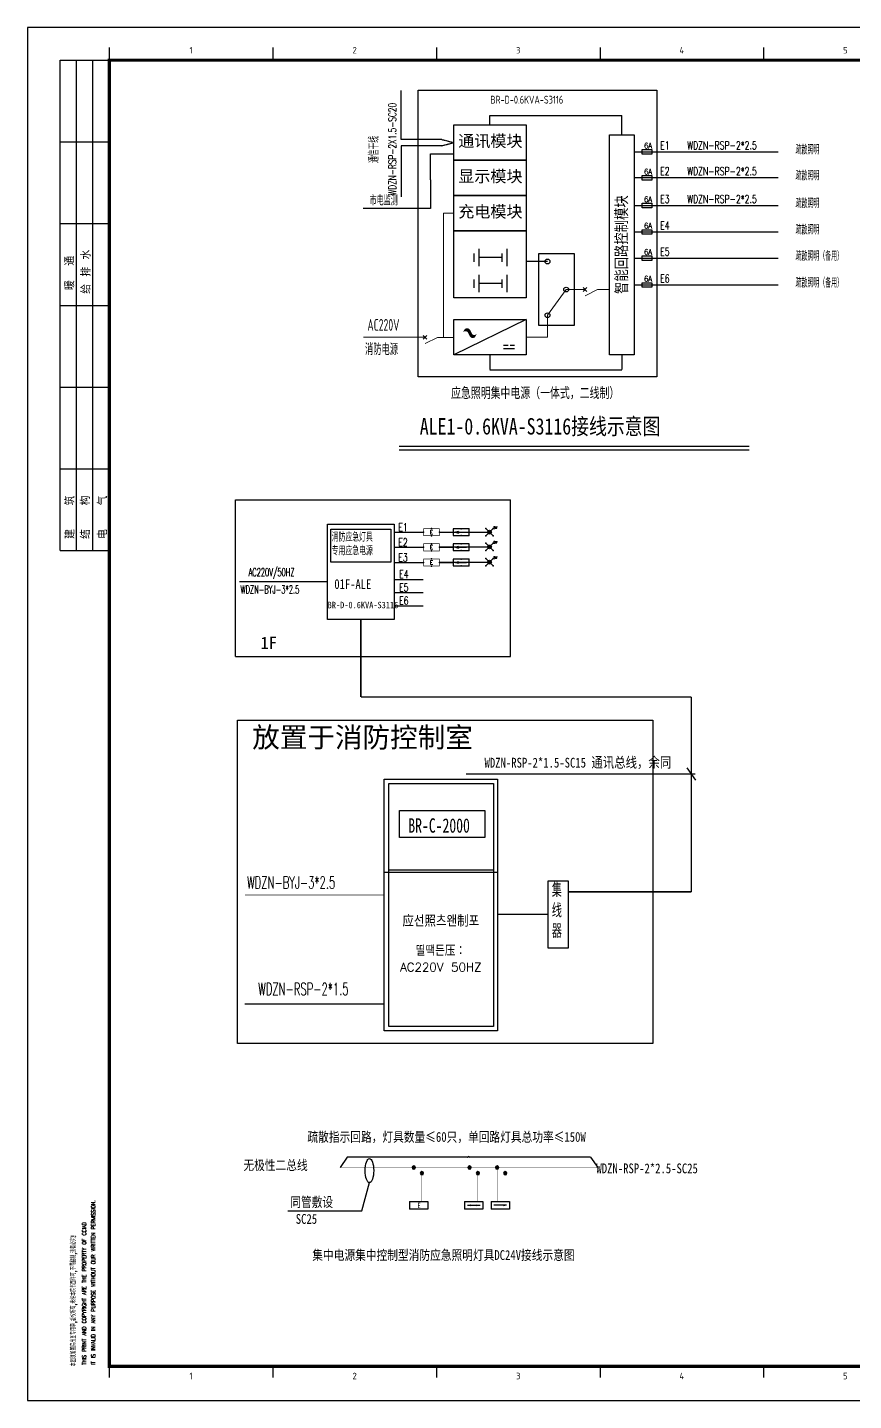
# Model space of a CAD drawing. Extents: x 815029915 to 815825525, y 579155098 to 579748855.
# Drawn here: x 815579733 to 815604982, y 579361126 to 579403126 of the extents above; entities that cross this region are included whole.
import ezdxf
from ezdxf.enums import TextEntityAlignment as Align

# ---------------------------------------------------------------- set-up
doc = ezdxf.new("R2010")
doc.units = 0
doc.header["$LTSCALE"] = 100
doc.header["$MEASUREMENT"] = 0
for name, pattern in [('ACAD_ISO02W100', [15, 12, -3]), ('DASH', [0.35, 0.25, -0.1]), ('DOTE', [2.42, 2, -0.2, 0.02, -0.2])]:
    doc.linetypes.add(name, pattern=pattern)
for name, color, linetype in [('0E-EQUIP-照明', 4, 'Continuous'), ('0E-WIRE-照明', 6, 'Continuous'), ('ABDE_SYS', 3, 'Continuous'), ('BR-消防应急灯具', 3, 'Continuous'), ('BR-系统通信线', 3, 'DASH'), ('C', 4, 'Continuous'), ('DOTLN', 2, 'Continuous'), ('E-低压-文字', 7, 'Continuous'), ('EQUIP-照明', 3, 'Continuous'), ('SYST', 7, 'Continuous'), ('TK', 7, 'Continuous'), ('TXT', 1, 'Continuous'), ('WALL', 9, 'Continuous'), ('WIRE-应急', 4, 'TG_EL'), ('zm', 1, 'Continuous')]:
    doc.layers.add(name, color=color, linetype=linetype)
doc.styles.add('-宋体', font='', dxfattribs={"width": 0.8})
doc.styles.add('-黑体', font='', dxfattribs={"width": 0.8})
doc.styles.add('_TCH_DIM', font='SIMPLEX', dxfattribs={"bigfont": 'GBCBIG'})
doc.styles.add('_TCH_LABEL', font='COMPLEX', dxfattribs={"bigfont": 'GBCBIG'})
doc.styles.add('_TEL_DIM', font='txt.shx', dxfattribs={"width": 0.6, "height": 3.5, "bigfont": 'hztxt.shx'})
doc.styles.add('CCIAD-图框(会签栏)', font='txt.shx', dxfattribs={"bigfont": 'hztxt.shx'})
doc.styles.add('CCIAD-图框(版权说明)', font='txt.shx', dxfattribs={"width": 0.7, "bigfont": 'gbcbig.shx'})
doc.styles.add('HJ-gbxwxt', font='gbxwxt.shx', dxfattribs={"width": 0.7, "bigfont": 'gbhzfs.shx'})
doc.styles.add('HUARUN_ZITI', font='gbxwxt.shx', dxfattribs={"width": 0.7, "bigfont": 'gbhzfs.shx'})
doc.styles.add('ISOCP', font='isocp.shx', dxfattribs={"bigfont": 'gbcbig.shx'})
doc.styles.get("Standard").update_dxf_attribs({"font": 'gbenor.shx', "bigfont": 'gbcbig.shx'})
doc.styles.add('TG_LINETYPE', font='SIMPLEX', dxfattribs={"width": 0.7, "height": 3, "bigfont": 'HZDX'})
doc.styles.add('txt', font='ros.shx', dxfattribs={"width": 0.8, "height": 300, "bigfont": 'hzs.shx'})
doc.styles.add('宋体', font='', dxfattribs={"width": 0.8})
doc.styles.add('雅黑', font='')
doc.styles.get('-宋体').set_extended_font_data('SimSun')
doc.styles.get('-黑体').set_extended_font_data('SimHei')
doc.styles.get('宋体').set_extended_font_data('SimSun')
doc.styles.get('雅黑').set_extended_font_data('Microsoft YaHei')
doc.linetypes.add('TG_EL', pattern='A,2,-0.78,["EL",TG_LINETYPE,S=0.1,R=0,X=-0.58,Y=-0.15],0', length=2.78)

# ---------------------------------------------------------------- blocks, each defined once
blk = doc.blocks.new('*U78')
at = {"layer": 'BR-消防应急灯具', "color": 3}
for p, q in [((-175, 0), (175, 0)), ((-175, 0), (-175, -150)), ((175, 0), (175, -150)), ((175, -150), (-175, -150))]:
    blk.add_line(p, q, dxfattribs=at)
at = {"color": 3, "flags": 1}
blk.add_attdef('A', (-175, 0), '', height=2.5, dxfattribs=at)
at = {"layer": 'BR-消防应急灯具', "color": 7, "insert": (-27, -26), "char_height": 103.27, "width": 117.82, "attachment_point": 1, "style": '宋体'}
blk.add_mtext('{\\fSimHei|b0|i0|c134|p49;E}\\P    \\P   ', dxfattribs=at)
blk = doc.blocks.new('BR-DSX')
at = {"color": 7}
blk.add_line((55, -75), (295, -75), dxfattribs=at)
at = {"color": 3}
for points in [[(115, -93), (42, -75), (115, -57)], [(223, -57), (295, -75), (223, -93)]]:
    blk.add_solid(points, dxfattribs=at)
at = {"layer": 'BR-消防应急灯具', "color": 3}
for p, q in [((0, 0), (350, 0)), ((0, 0), (0, -150)), ((350, 0), (350, -150)), ((350, -150), (0, -150))]:
    blk.add_line(p, q, dxfattribs=at)
at = {"flags": 1}
blk.add_attdef('A', (0, 0), '', height=2.5, dxfattribs=at)
blk = doc.blocks.new('$EQUIP_U$00000298(SB3Y-LY)')
at = {"linetype": 'Continuous'}
h = blk.add_hatch(color=256, dxfattribs=at)
edge = h.paths.add_edge_path()
edge.add_arc((0, 0), 0.184, 90, 270)
edge.add_arc((0, 0), 0.184, 270, 450)
blk.add_lwpolyline([(0, 0.18, 1), (0, -0.18, 1)], format="xyb", close=True, dxfattribs=at)
at = {"color": 7, "style": '_TEL_DIM', "flags": 1}
blk.add_attdef('A', text='', height=0.00002, dxfattribs=at).set_placement((0, 0), align=Align.MIDDLE_CENTER)
blk = doc.blocks.new('BR-DYX')
at = {"color": 7}
blk.add_line((295, -75), (55, -75), dxfattribs=at)
at = {"color": 3}
blk.add_solid([(235, -57), (308, -75), (235, -93)], dxfattribs=at)
at = {"layer": 'BR-消防应急灯具', "color": 3}
for p, q in [((0, 0), (350, 0)), ((0, 0), (0, -150)), ((350, 0), (350, -150)), ((350, -150), (0, -150))]:
    blk.add_line(p, q, dxfattribs=at)
at = {"flags": 1}
blk.add_attdef('A', (0, 0), '', height=2.5, dxfattribs=at)
blk = doc.blocks.new('$equip_U$00000213(zhao_dw-PC)')
at = {"const_width": 0.06}
blk.add_lwpolyline([(-0.72, 0), (0.72, 0), (0.72, 0.66), (-0.72, 0.66)], close=True, dxfattribs=at)
for p in [(-0.72, 0.33), (0, 0.66), (0, 0), (0.72, 0.33)]:
    blk.add_point(p)
at = {"color": 7, "style": '_TCH_LABEL'}
blk.add_attdef('$TEXT$', text='', height=0.36, dxfattribs=at).set_placement((-0.01, 0.33), align=Align.MIDDLE_CENTER)
at = {"color": 7, "style": '_TCH_LABEL', "flags": 1}
blk.add_attdef('A', text='', height=0.000025, dxfattribs=at).set_placement((0, 0), align=Align.MIDDLE_CENTER)
blk = doc.blocks.new('$equip_U$00000243(PC-20131105CQHR)')
at = {"xscale": 0.9855999999999767, "yscale": 0.9855999999999767, "zscale": 0.9855999999999767}
blk.add_blockref('$equip_U$00000213(zhao_dw-PC)', (0, -0.65), dxfattribs=at).add_auto_attribs({'$TEXT$': 'E'})
at = {"color": 7, "style": '_TEL_DIM', "flags": 1}
for tag in ['A', 'REMARK']:
    blk.add_attdef(tag, text='', height=0.0000133, dxfattribs=at).set_placement((0, 0), align=Align.MIDDLE_CENTER)
blk = doc.blocks.new('ZZZ')
blk.add_hatch(color=3).paths.add_polyline_path([(-174, -171), (-390, -225), (-174, -279)])
at = {"color": 3}
for p, q in [((-534, 0), (-534, -450)), ((546, 0), (-534, 0)), ((546, -450), (546, 0)), ((-534, -450), (546, -450)), ((-174, -171), (-390, -225)), ((-390, -225), (-174, -279)), ((-174, -171), (-174, -279))]:
    blk.add_line(p, q, dxfattribs=at)
at = {"color": 7}
blk.add_line((-354, -225), (366, -225), dxfattribs=at)
at = {"color": 3, "const_width": 56.2}
blk.add_lwpolyline([(-534, 0), (-534, -450), (546, -450), (546, 0), (-534, 0), (-534, -450)], dxfattribs=at)
at = {"color": 3}
for p in [(6, 0), (-534, -225), (6, -450), (546, -225)]:
    blk.add_point(p, dxfattribs=at)
at = {"color": 3, "style": '_TEL_DIM', "flags": 1}
blk.add_attdef('A', text='', height=0.015, dxfattribs=at).set_placement((6, -450), align=Align.MIDDLE_CENTER)
blk = doc.blocks.new('$equip_U$00000247(PC-20131105CQHR)')
at = {"xscale": 0.001333333333605, "yscale": 0.001333333333605, "zscale": 0.001333333333605}
blk.add_blockref('ZZZ', (-0.01, 0), dxfattribs=at)
at = {"color": 7, "style": '_TEL_DIM', "flags": 1}
for tag in ['A', 'REMARK']:
    blk.add_attdef(tag, text='', height=0.0000133, dxfattribs=at).set_placement((0, 0), align=Align.MIDDLE_CENTER)
blk = doc.blocks.new('$equip$00002603')
blk.add_hatch(color=256).paths.add_polyline_path([(0.25, 0.5, 1), (-0.25, 0.5, 1)])
for p, q in [((-0.5, 1), (-0.18, 0.68)), ((-0.18, 0.32), (-0.5, 0)), ((0.5, 1), (0.18, 0.68)), ((0.18, 0.32), (0.5, 0))]:
    blk.add_line(p, q)
blk.add_circle((0, 0.5), 0.25)
for p in [(-0.5, 1), (-0.5, 0), (0.5, 1), (0.5, 0)]:
    blk.add_point(p)
at = {"color": 7, "style": '_TEL_DIM', "flags": 1}
blk.add_attdef('A', text='', height=0.000025, dxfattribs=at).set_placement((0, 0), align=Align.MIDDLE_CENTER)
blk = doc.blocks.new('吸顶5W')
at = {"layer": 'EQUIP-照明', "xscale": 175, "yscale": 175, "zscale": 175}
blk.add_blockref('$equip$00002603', (0, -88), dxfattribs=at)
at = {"color": 7, "linetype": 'ByBlock', "style": '_TCH_DIM', "width": 0.705882}
blk.add_text('5W', height=52.9, dxfattribs=at).set_placement((94, 79, -1891))
blk = doc.blocks.new('l')
at = {"layer": 'TK'}
blk.add_lwpolyline([(815463677, 579451444), (815463677, 579409444), (815547777, 579409444), (815547777, 579451444)], close=True, dxfattribs=at)

msp = doc.modelspace()

# ---------------------------------------------------------------- linework, layer by layer
at = {"color": 7}
for p, q in [((815593540.3, 579395824.1, 3502.1), (815593540.3, 579396352.2, 3502.1)), ((815594398.9, 579395824.1, 3502.1), (815594398.9, 579396352.2, 3502.1)), ((815593382.4, 579395954.4, 3502.1), (815593382.4, 579396208.8, 3502.1)), ((815594241.1, 579396088.2, 3502.1), (815593540.3, 579396088.2, 3502.1)), ((815594241.1, 579395954.4, 3502.1), (815594241.1, 579396208.8, 3502.1)), ((815593540.3, 579395027, 3502.1), (815593540.3, 579395555.1, 3502.1)), ((815594398.9, 579395027, 3502.1), (815594398.9, 579395555.1, 3502.1)), ((815593382.4, 579395157.3, 3502.1), (815593382.4, 579395411.7, 3502.1)), ((815594241.1, 579395291, 3502.1), (815593540.3, 579395291, 3502.1)), ((815594241.1, 579395157.3, 3502.1), (815594241.1, 579395411.7, 3502.1)), ((815589953.3, 579366923.7, -1088.5), (815590184.7, 579367790.5, -1088.5)), ((815587687.7, 579366923.7, -1088.5), (815589953.3, 579366923.7, -1088.5))]:
    msp.add_line(p, q, dxfattribs=at)
at = {"color": 2, "lineweight": 25}
msp.add_line((815595626, 579395966.9), (815594972.7, 579395966.9), dxfattribs=at)
at = {"color": 7, "lineweight": 25}
msp.add_line((815594972.7, 579394188.5), (815592766.8, 579393108), dxfattribs=at)
at = {"color": 8}
for p, q in [((815586094, 579383887.9, 1088.5), (815586094, 579388672.7, 1088.5)), ((815586094, 579388672.7, 1088.5), (815594493.5, 579388672.7, 1088.5)), ((815594493.5, 579383887.9, 1088.5), (815594493.5, 579388672.7, 1088.5)), ((815586094, 579383887.9, 1088.5), (815594493.5, 579383887.9, 1088.5)), ((815586094, 579383887.9, 1088.5), (815594493.5, 579383887.9, 1088.5))]:
    msp.add_line(p, q, dxfattribs=at)
at = {"color": 6, "linetype": 'DASH'}
for p, q in [((815590945.7, 579387686.2, 1088.5), (815591831.6, 579387686.2, 1088.5)), ((815592324.5, 579387686.2, 1088.5), (815593820.9, 579387686.2, 1088.5)), ((815590945.7, 579387225.1, 1088.5), (815591831.6, 579387225.1, 1088.5)), ((815592324.5, 579387235.7, 1088.5), (815593820.9, 579387235.7, 1088.5)), ((815592324.5, 579387225.1, 1088.5), (815592750.4, 579387225.1, 1088.5)), ((815590945.7, 579386760.4, 1088.5), (815591831.6, 579386760.4, 1088.5)), ((815592324.5, 579386769.2, 1088.5), (815593820.9, 579386769.2, 1088.5)), ((815592324.5, 579386760.4, 1088.5), (815592750.4, 579386760.4, 1088.5)), ((815590945.7, 579386244.5, 1088.5), (815591831.6, 579386244.5, 1088.5)), ((815590945.7, 579385839.9, 1088.5), (815591831.6, 579385839.9, 1088.5)), ((815590945.7, 579385435.2, 1088.5), (815591831.6, 579385435.2, 1088.5))]:
    msp.add_line(p, q, dxfattribs=at)
at = {"color": 1}
msp.add_line((815588907.1, 579386171.7, 1088.5), (815586218, 579386171.7, 1088.5), dxfattribs=at)
at = {"color": 9}
for p, q in [((815599889.8, 579380484.1, 1088.5), (815600155.4, 579380104.3, 1088.5)), ((815593144.2, 579380294.2, 1088.5), (815600139.9, 579380294.2, 1088.5))]:
    msp.add_line(p, q, dxfattribs=at)
at = {"color": 4}
for p, q in [((815589288.9, 579368252.5, -1088.5), (815589288.8, 579368252.4, -1088.5)), ((815589500.9, 579368565.8, -1088.5), (815589288.9, 579368252.5, -1088.5)), ((815593181.5, 579368565.8, -1088.5), (815589500.9, 579368565.8, -1088.5)), ((815596940.1, 579368565.8, -1088.5), (815593258.8, 579368565.8, -1088.5)), ((815596940.1, 579368565.8, -1088.5), (815597163.4, 579368252.4, -1088.5))]:
    msp.add_line(p, q, dxfattribs=at)
for points in [[(815592766.8, 579400144.6), (815594972.7, 579400144.6), (815594972.7, 579399064.2), (815592766.8, 579399064.2)], [(815592766.8, 579399064.2), (815594972.7, 579399064.2), (815594972.7, 579397983.7), (815592766.8, 579397983.7)], [(815592766.8, 579397983.7), (815594972.7, 579397983.7), (815594972.7, 579396903.2), (815592766.8, 579396903.2)], [(815592766.8, 579396903.2), (815594972.7, 579396903.2), (815594972.7, 579394859.8), (815592766.8, 579394859.8)], [(815596441.2, 579396211.1), (815596441.2, 579394005.2), (815595360.7, 579394005.2), (815595360.7, 579396211.1)], [(815592766.8, 579394188.5), (815594972.7, 579394188.5), (815594972.7, 579393108), (815592766.8, 579393108)]]:
    msp.add_lwpolyline(points, close=True, dxfattribs=at)
msp.add_lwpolyline([(815598281.2, 579399844.4), (815598281.2, 579393108), (815597520.9, 579393108), (815597520.9, 579399844.4), (815598281.2, 579399844.4)], dxfattribs=at)
at = {"color": 3, "elevation": 1088.5}
for points in [[(815590945.7, 579385015.7), (815588907.1, 579385015.7), (815588907.1, 579387935.7), (815590945.7, 579387935.7)], [(815589006.7, 579387780.6), (815590843.4, 579387780.6), (815590843.4, 579386766.1), (815589006.7, 579386766.1)]]:
    msp.add_lwpolyline(points, close=True, dxfattribs=at)
at = {"color": 9, "elevation": 1088.5}
msp.add_lwpolyline([(815586150.1, 579381933.6), (815598843.7, 579381933.6), (815598843.7, 579372047.4), (815586150.1, 579372047.4)], close=True, dxfattribs=at)
at = {"color": 7, "lineweight": -3, "elevation": -1088.5}
msp.add_lwpolyline([(815590635.8, 579380137.4), (815594101.9, 579380137.4), (815594101.9, 579372436.9), (815590635.8, 579372436.9)], close=True, dxfattribs=at)
at = {"color": 3, "lineweight": -3, "elevation": -1088.5}
for points in [[(815590781.9, 579379998.3), (815593973.6, 579379998.3), (815593973.6, 579372567.1), (815590781.9, 579372567.1)], [(815591105.4, 579379173.9), (815593709.6, 579379173.9), (815593709.6, 579378350.2), (815591105.4, 579378350.2)]]:
    msp.add_lwpolyline(points, close=True, dxfattribs=at)
at = {"elevation": -1088.5}
for points in [[(815594101.9, 579377282.2), (815590635.8, 579377282.2)], [(815594101.9, 579377282.2), (815590635.8, 579377282.2)], [(815593973.6, 579377351.2), (815590781.9, 579377351.2)], [(815593973.6, 579377351.2), (815590781.9, 579377351.2)]]:
    msp.add_lwpolyline(points, dxfattribs=at)
at = {"color": 51, "elevation": 1088.5}
msp.add_lwpolyline([(815595649.5, 579377024.2), (815596264.3, 579377024.2), (815596264.3, 579374967.8), (815595649.5, 579374967.8)], close=True, dxfattribs=at)
at = {"color": 3, "elevation": -1088.5}
msp.add_lwpolyline([(815589288.8, 579368252.4, 8, 8, 0), (815597163.4, 579368252.4, 0, 0, 0)], format="xyseb", dxfattribs=at)
at = {"color": 3, "const_width": 8, "elevation": -1088.5}
for points in [[(815591538.6, 579368252.4), (815591538.6, 579367217.4)], [(815593248.5, 579368252.4), (815593248.5, 579367217.4)], [(815594087.3, 579368252.4), (815594087.3, 579367217.4)]]:
    msp.add_lwpolyline(points, dxfattribs=at)
at = {"color": 2, "elevation": -1088.5}
msp.add_lwpolyline([(815589288.8, 579368076.3, 8, 8, 0), (815597163.4, 579368076.3, 0, 0, 0)], format="xyseb", dxfattribs=at)
at = {"color": 2, "const_width": 8, "elevation": -1088.5}
for points in [[(815591790.1, 579368076.3), (815591790.1, 579367217)], [(815593500, 579368076.3), (815593500, 579367217)], [(815594338.8, 579368076.3), (815594338.8, 579367217)]]:
    msp.add_lwpolyline(points, dxfattribs=at)
at = {"color": 7, "lineweight": 25}
for centre in [(815595628.9, 579395966.9), (815596200.7, 579395108.2), (815595628.9, 579394323.3)]:
    msp.add_circle(centre, 73.9, dxfattribs=at)
at = {"color": 4}
for centre, start, end in [((815593181.9, 579368604.4, -1088.5), 269.48067, 0), ((815593259.1, 579368604.4, -1088.5), 180, 269.48067)]:
    msp.add_arc(centre, 38.7, start, end, dxfattribs=at)
at = {"color": 7}
msp.add_ellipse((815590184.7, 579368159.2, -1088.5), major_axis=(0, -368.7), ratio=0.3533279, dxfattribs=at)
at = {"layer": '0E-WIRE-照明'}
for p, q in [((815598281.7, 579399323.9, -5836.8), (815602676.8, 579399323.9, -5836.8)), ((815598281.7, 579398532.1, -5836.8), (815602676.8, 579398532.1, -5836.8)), ((815598281.7, 579397681.9, -5836.8), (815602676.8, 579397681.9, -5836.8)), ((815598281.7, 579396874.5, -5836.8), (815602676.8, 579396874.5, -5836.8)), ((815598281.7, 579396071, -5836.8), (815602676.8, 579396071, -5836.8)), ((815598281.7, 579395251.5, -5836.8), (815602676.8, 579395251.5, -5836.8))]:
    msp.add_line(p, q, dxfattribs=at)
at = {"layer": 'ABDE_SYS', "color": 1, "lineweight": 0}
for p, q in [((815592452.3, 579393645.9), (815592452.3, 579397443.5)), ((815592766.8, 579397443.5), (815592452.3, 579397443.5)), ((815596200.7, 579395108.2), (815595628.9, 579394323.3)), ((815596200.7, 579395108.2), (815596775.7, 579395110.5)), ((815596833.7, 579395169.8), (815596717.6, 579395051.2)), ((815596717.6, 579395169.8), (815596833.7, 579395051.2)), ((815597157.4, 579395108.2), (815596777.8, 579394920.8)), ((815597157.4, 579395108.2), (815597520.9, 579395108.2)), ((815595628.9, 579394323.3), (815595628.9, 579393648.2)), ((815591885.6, 579393648.2), (815590001.3, 579393648.2)), ((815591943.7, 579393707.5), (815591827.5, 579393589)), ((815591827.5, 579393707.5), (815591943.7, 579393589)), ((815592267.3, 579393645.9), (815591887.8, 579393458.6)), ((815592267.3, 579393645.9), (815592766.8, 579393645.9)), ((815594972.7, 579393648.2), (815595628.9, 579393648.2))]:
    msp.add_line(p, q, dxfattribs=at)
at = {"layer": 'BR-系统通信线', "color": 3, "linetype": 'DASH'}
for p, q in [((815593869.7, 579400144.6), (815593869.7, 579400435.7)), ((815593869.7, 579400435.7), (815597901, 579400435.7)), ((815597901, 579399844.4), (815597901, 579400435.7)), ((815592051.4, 579398466.3, -0.5), (815592051.4, 579398303, -0.5)), ((815593869.7, 579393108), (815593869.7, 579392655.3)), ((815597901, 579393108), (815597901, 579392655.3)), ((815593869.7, 579392655.3), (815597901, 579392655.3))]:
    msp.add_line(p, q, dxfattribs=at)
for points in [[(815591160.3, 579399699.5), (815591160.3, 579401199.8)], [(815592397.1, 579399699.5), (815591160.3, 579399699.5)], [(815592397.1, 579399699.5), (815592766.8, 579399604.4)], [(815592397.1, 579399509.3), (815591160.3, 579399509.3)], [(815591160.3, 579399509.3), (815591160.3, 579397947.4)], [(815592397.1, 579399509.3), (815592766.8, 579399604.4)]]:
    msp.add_lwpolyline(points, dxfattribs=at)
at = {"layer": 'BR-系统通信线', "color": 3, "linetype": 'DASH', "elevation": -0.5}
for points in [[(815592051.4, 579398466.3), (815592051.4, 579399258.3), (815592766.8, 579399258.3)], [(815592051.4, 579398303), (815592051.4, 579397592.7), (815589990.5, 579397592.7)]]:
    msp.add_lwpolyline(points, dxfattribs=at)
at = {"layer": 'C', "linetype": 'ByBlock', "elevation": 17510.4}
for points in [[(815598526.9, 579399388.9), (815598814.1, 579399388.9), (815598814.1, 579399250.6), (815598526.9, 579399250.6)], [(815598526.9, 579398597.1), (815598814.1, 579398597.1), (815598814.1, 579398458.7), (815598526.9, 579398458.7)], [(815598526.9, 579397746.9), (815598814.1, 579397746.9), (815598814.1, 579397608.6), (815598526.9, 579397608.6)], [(815598526.9, 579396939.5), (815598814.1, 579396939.5), (815598814.1, 579396801.1), (815598526.9, 579396801.1)], [(815598526.9, 579396136.1), (815598814.1, 579396136.1), (815598814.1, 579395997.7), (815598526.9, 579395997.7)], [(815598526.9, 579395316.6), (815598814.1, 579395316.6), (815598814.1, 579395178.2), (815598526.9, 579395178.2)]]:
    msp.add_lwpolyline(points, close=True, dxfattribs=at)
at = {"layer": 'DOTLN', "color": 4, "linetype": 'DASH'}
msp.add_lwpolyline([(815591674.6, 579401206), (815598972.7, 579401206), (815598972.7, 579392438.1), (815591674.6, 579392438.1)], close=True, dxfattribs=at)
at = {"layer": 'TK'}
for p, q in [((815582233.2, 579402517.2), (815582233.2, 579402125.8)), ((815587233.2, 579402517.2), (815587233.2, 579402125.8)), ((815592233.2, 579402517.2), (815592233.2, 579402125.8)), ((815597233.2, 579402517.2), (815597233.2, 579402125.8)), ((815602233.2, 579402517.2), (815602233.2, 579402125.8)), ((815580733.2, 579402125.8), (815582233.2, 579402125.8)), ((815580733.2, 579394625.8), (815580733.2, 579402125.8)), ((815581233.2, 579394625.8), (815581233.2, 579402125.8)), ((815581733.2, 579394625.8), (815581733.2, 579402125.8)), ((815582233.2, 579394625.8), (815582233.2, 579402125.8)), ((815580733.2, 579399625.8), (815582233.2, 579399625.8)), ((815580733.2, 579397125.8), (815582233.2, 579397125.8)), ((815580733.2, 579387125.8), (815580733.2, 579394625.8)), ((815580733.2, 579394625.8), (815582233.2, 579394625.8)), ((815580733.2, 579394625.8), (815582233.2, 579394625.8)), ((815581233.2, 579387125.8), (815581233.2, 579394625.8)), ((815581733.2, 579387125.8), (815581733.2, 579394625.8)), ((815582233.2, 579387125.8), (815582233.2, 579394625.8)), ((815580733.2, 579392125.8), (815582233.2, 579392125.8)), ((815580733.2, 579389625.8), (815582233.2, 579389625.8)), ((815580733.2, 579387125.8), (815582233.2, 579387125.8)), ((815582233.2, 579362217.2), (815582233.2, 579361825.8)), ((815587233.2, 579362217.2), (815587233.2, 579361825.8)), ((815592233.2, 579362217.2), (815592233.2, 579361825.8)), ((815597233.2, 579362217.2), (815597233.2, 579361825.8)), ((815602233.2, 579362217.2), (815602233.2, 579361825.8))]:
    msp.add_line(p, q, dxfattribs=at)
msp.add_lwpolyline([(815579733.2, 579403125.8), (815579733.2, 579361125.8), (815663833.2, 579361125.8), (815663833.2, 579403125.8)], close=True, dxfattribs=at)
at = {"layer": 'TK', "const_width": 100}
msp.add_lwpolyline([(815582233.2, 579362171.5), (815582233.2, 579402125.8), (815662833.2, 579402125.8), (815662833.2, 579362171.5)], close=True, dxfattribs=at)
at = {"layer": 'TXT', "color": 7}
for p, q in [((815594284.6, 579393407.1, 583.7), (815594427.4, 579393407.1, 583.7)), ((815594484.2, 579393407.1, 583.7), (815594621.8, 579393407.1, 583.7)), ((815594284.6, 579393307.3, 583.7), (815594621.8, 579393307.3, 583.7))]:
    msp.add_line(p, q, dxfattribs=at)
at = {"layer": 'WALL', "color": 2}
for p, q in [((815591096.4, 579390316.1), (815601796.6, 579390316.1)), ((815591096.4, 579390204.9), (815601796.6, 579390204.9))]:
    msp.add_line(p, q, dxfattribs=at)
at = {"layer": 'WALL', "color": 1, "const_width": 20, "elevation": -1088.5}
msp.add_lwpolyline([(815590635.8, 579376587), (815586385.1, 579376587)], dxfattribs=at)
at = {"layer": 'WIRE-应急', "color": 4, "linetype": 'DOTE'}
for points, const_width, elevation in [([(815589926.4, 579385015.7), (815589926.4, 579382646.6)], 49.4, 1088.5), ([(815589926.4, 579382646.6), (815589926.4, 579385015.7)], 44.5, 1088.5), ([(815600022.6, 579382646.6), (815589926.4, 579382646.6)], 44.5, 1088.5), ([(815600022.6, 579376685.1), (815600022.6, 579382646.6)], 44.5, 1088.5), ([(815600022.6, 579376685.1), (815596264.3, 579376685.1)], 44.5, 1088.5), ([(815595649.5, 579375996), (815594101.9, 579375996)], 44.5, 1088.5), ([(815590635.8, 579373252.2), (815586367, 579373252.2)], 44.5, -1088.5)]:
    msp.add_lwpolyline(points, dxfattribs=dict(at, const_width=const_width, elevation=elevation))

# ---------------------------------------------------------------- block references
at = {"layer": '0E-EQUIP-照明', "xscale": 280, "yscale": 280, "zscale": 280}
for p in [(815591538.6, 579368252.4, -1088.5), (815593248.5, 579368252.4, -1088.5), (815594087.3, 579368252.4, -1088.5), (815591790.1, 579368076.3, -1088.5), (815593500, 579368076.3, -1088.5), (815594338.8, 579368076.3, -1088.5)]:
    msp.add_blockref('$EQUIP_U$00000298(SB3Y-LY)', p, dxfattribs=at)
at = {"layer": 'BR-消防应急灯具', "xscale": 1.600000000093132, "yscale": 1.600000000093132, "zscale": 1.600000000093132}
for name, p in [('*U78', (815591693, 579367217.4, -1088.5)), ('BR-DSX', (815593094.3, 579367217.4, -1088.5))]:
    msp.add_blockref(name, p, dxfattribs=at)
at = {"layer": 'BR-消防应急灯具', "color": 4, "xscale": 1.600000000093132, "yscale": 1.600000000093132, "zscale": 1.600000000093132}
msp.add_blockref('BR-DYX', (815593902.4, 579367217, -1088.5), dxfattribs=at)
at = {"layer": 'BR-系统通信线', "xscale": 1.300000000046566, "yscale": 1.300000000046566, "zscale": 0.5}
for p in [(815593856.6, 579387688.1), (815593856.6, 579387237.6), (815593856.6, 579386771.1)]:
    msp.add_blockref('吸顶5W', p, dxfattribs=at)
at = {"layer": 'EQUIP-照明', "color": 6, "xscale": 339.7680000001565, "yscale": 339.7680000001565, "zscale": 339.7680000001565}
for name, p in [('$equip_U$00000243(PC-20131105CQHR)', (815592083.4, 579387796.7, 1088.5)), ('$equip_U$00000247(PC-20131105CQHR)', (815592995.1, 579387788.1, 1088.5)), ('$equip_U$00000243(PC-20131105CQHR)', (815592083.4, 579387335.6, 1088.5)), ('$equip_U$00000247(PC-20131105CQHR)', (815592995.1, 579387327, 1088.5)), ('$equip_U$00000243(PC-20131105CQHR)', (815592083.4, 579386870.9, 1088.5)), ('$equip_U$00000247(PC-20131105CQHR)', (815592995.1, 579386862.3, 1088.5))]:
    msp.add_blockref(name, p, dxfattribs=at)
at = {"layer": 'zm', "color": 1}
msp.add_blockref('l', (116055.9, -48318.6), dxfattribs=at)

# ---------------------------------------------------------------- texts
at = {"color": 7, "linetype": 'ByBlock', "style": '_TCH_DIM', "width": 0.705882}
for s, height, p in [('6A', 171.36, (815598582.6, 579399424.9, 3210.2)), ('E1', 244.8, (815599071.3, 579399397.7, -8755.2)), ('WDZN-RSP-2*2.5', 244.8, (815599900.3, 579399397.7, -8755.2)), ('疏散照明', 257.04, (815603209.7, 579399246.4, -8901.1)), ('E2', 244.8, (815599071.3, 579398605.8, -8755.2)), ('WDZN-RSP-2*2.5', 244.8, (815599900.3, 579398605.8, -8755.2)), ('6A', 171.36, (815598582.6, 579398633.1, 3210.2)), ('疏散照明', 257.04, (815603209.7, 579398454.6, -8901.1)), ('E3', 244.8, (815599071.3, 579397755.7, -8755.2)), ('WDZN-RSP-2*2.5', 244.8, (815599900.3, 579397755.7, -8755.2)), ('6A', 171.36, (815598582.6, 579397782.9, 3210.2)), ('疏散照明', 257.04, (815603209.7, 579397604.4, -8901.1)), ('6A', 171.36, (815598582.6, 579396975.5, 3210.2)), ('E4', 244.8, (815599071.3, 579396948.2, -8755.2)), ('疏散照明', 257.04, (815603209.7, 579396797, -8901.1)), ('6A', 171.36, (815598582.6, 579396172.1, 3210.2)), ('E5', 244.8, (815599071.3, 579396144.8, -8755.2)), ('疏散照明（备用）', 257.04, (815603209.7, 579395993.6, -8901.1)), ('6A', 171.36, (815598582.6, 579395352.6, 3210.2)), ('E6', 244.8, (815599071.3, 579395325.3, -8755.2)), ('疏散照明（备用）', 257.04, (815603209.7, 579395174.1, -8901.1)), ('E1', 244.8, (815591066.3, 579387715.7, -8755.2)), ('E2', 244.8, (815591066.3, 579387254.6, -8755.2)), ('E3', 244.8, (815591066.3, 579386789.9, -8755.2)), ('E4', 244.8, (815591090.8, 579386281.3, -9843.7)), ('E5', 244.8, (815591090.8, 579385876.6, -9843.7)), ('E6', 244.8, (815591090.8, 579385472, -9843.7))]:
    msp.add_text(s, height=height, dxfattribs=at).set_placement(p)
at = {"color": 7, "linetype": 'ACAD_ISO02W100', "lineweight": 0, "style": '_TCH_DIM', "width": 0.705882}
msp.add_text('市电监测', height=304.57, dxfattribs=at).set_placement((815590190.8, 579397682.2, -4019.1))
at = {"color": 7, "style": '雅黑', "width": 0.8}
msp.add_text('智能回路控制模块', height=345.6, rotation=90, dxfattribs=at).set_placement((815598058.2, 579394974.7, 583.7))
at = {"color": 7, "lineweight": 0, "style": 'txt', "width": 0.55}
msp.add_text('~', height=1080, rotation=328.5635, dxfattribs=at).set_placement((815592786.6, 579393453.9, 29353.1))
at = {"style": '_TEL_DIM', "width": 0.8}
msp.add_text('应急照明集中电源（一体式，二线制）', height=360, dxfattribs=at).set_placement((815592680.8, 579391758.1))
at = {"color": 7, "char_height": 360, "width": 2101.752, "attachment_point": 1}
for s, insert, style in [('通讯模块', (815592899.8, 579399834.8), '雅黑'), ('显示模块', (815592899.8, 579398754.3), '雅黑'), ('充电模块', (815592899.8, 579397673.9), '雅黑'), ('AC220V', (815590122.9, 579394207.7), 'HUARUN_ZITI'), ('\\M+18FC1\\M+19668电\\M+18CB9', (815590049.4, 579393462.2), 'HUARUN_ZITI')]:
    msp.add_mtext(s, dxfattribs=dict(at, insert=insert, style=style))
at = {"color": 4, "insert": (815589030.5, 579387674.9, 1088.5), "char_height": 249.6, "width": 1776.553, "attachment_point": 1, "style": '_TEL_DIM'}
msp.add_mtext('{\\fNSimSun|b0|i0|c134|p49;消防应急灯具\\P专用应急电源}', dxfattribs=at)
at = {"insert": (815586492.1, 579386585.6, 1088.5), "char_height": 247.104, "width": 1227.542, "attachment_point": 1, "style": '_TEL_DIM'}
msp.add_mtext('{\\C1;AC220V/50HZ}', dxfattribs=at)
at = {"char_height": 439.034, "width": 3864.979, "attachment_point": 2}
for s, insert in [('{\\fSimSun|b0|i0|c134|p2;\\W0.7;BR-C-2000}', (815592314.7, 579378935.1, -1088.5)), ('{\\Ftxt,hztxt|c134;\\H0.8x;\\C0;应선照츠왠制포}', (815592366.6, 579375971.1, -1088.5))]:
    msp.add_mtext(s, dxfattribs=dict(at, insert=insert))
at = {"color": 51, "insert": (815595760.8, 579376941.3, 1088.5), "char_height": 374.4, "width": 448.964, "attachment_point": 1, "style": '_TEL_DIM'}
msp.add_mtext('{\\fNSimSun|b0|i0|c134|p49;集线器}', dxfattribs=at)
at = {"color": 3, "insert": (815592367, 579375051.7, -1088.5), "char_height": 522.981, "width": 5584.757, "attachment_point": 2}
msp.add_mtext('{\\Ftxt,hztxt|c134;\\H0.61745x;\\C0;띨땍든压：\\H1.2956x;\\P\\H0.63148x;AC220V 50HZ}', dxfattribs=at)
at = {"layer": 'E-低压-文字', "style": 'HJ-gbxwxt', "width": 0.75}
msp.add_text('BR-D-0.6KVA-S3116', height=240, dxfattribs=at).set_placement((815593884.9, 579400796.4))
at = {"layer": 'SYST', "color": 7, "linetype": 'ACAD_ISO02W100', "style": '_TCH_DIM', "width": 0.705882}
msp.add_text('WDZN-RSP-2X1.5-SC20', height=235.008, rotation=90, dxfattribs=at).set_placement((815591005.4, 579397989, 3502.1))
at = {"layer": 'SYST', "color": 7, "linetype": 'ACAD_ISO02W100', "lineweight": 50, "insert": (815590174.7, 579398979.2), "char_height": 295.612, "width": 5828.051, "attachment_point": 1, "rotation": 90, "style": 'HUARUN_ZITI'}
msp.add_mtext('\\M+192CA\\M+1904D\\M+18AB1线', dxfattribs=at)
at = {"layer": 'TK', "style": 'ISOCP'}
for s, p in [('1', (815584733.2, 579402429.7)), ('2', (815589733.2, 579402429.7)), ('3', (815594733.2, 579402429.7)), ('4', (815599733.2, 579402429.7)), ('5', (815604733.2, 579402429.7)), ('1', (815584733.2, 579361875.8)), ('2', (815589733.2, 579361875.8)), ('3', (815594733.2, 579361875.8)), ('4', (815599733.2, 579361875.8)), ('5', (815604733.2, 579361875.8))]:
    msp.add_text(s, height=200, dxfattribs=at).set_placement(p, align=Align.MIDDLE)
at = {"layer": 'TK', "style": 'CCIAD-图框(会签栏)'}
for s, p in [('暖  通', (815581159.8, 579395091.2)), ('给 排 水', (815581659.7, 579394981.3)), ('建   筑', (815581168.6, 579387481.3)), ('结   构', (815581642.3, 579387481.3)), ('电   气', (815582168.5, 579387481.3))]:
    msp.add_text(s, height=250, rotation=90, dxfattribs=at).set_placement(p)
at = {"layer": 'TK', "style": 'CCIAD-图框(版权说明)', "width": 0.8}
for s, height, p in [('IT IS INVALID IN ANY PURPOSE WITHOUT OUR WRITTEN PERMISSION.', 120, (815581804.7, 579362217)), ('THIS PRINT AND COPYRIGHT ARE THE PROPERTY OF CCIAD ', 120, (815581523.5, 579362217)), ('本图须加盖院出图专用章,版权所有,未经本院书面许可,不得翻制,违者必究!', 150, (815581210.9, 579362174.7))]:
    msp.add_text(s, height=height, rotation=90, dxfattribs=at).set_placement(p)
at = {"layer": 'WALL', "color": 3, "attachment_point": 1, "style": '_TEL_DIM'}
for s, insert, char_height in [('WDZN-BYJ-3*2.5', (815586245.5, 579386060.8, 1088.5), 249.6), ('WDZN-BYJ-3*2.5', (815586445.5, 579377158, 1088.5), 374.4), ('WDZN-RSP-2*1.5', (815586785, 579373900.5, 1088.5), 374.4)]:
    msp.add_mtext(s, dxfattribs=dict(at, insert=insert, char_height=char_height))
at = {"layer": 'WALL', "color": 4, "attachment_point": 1, "style": '_TEL_DIM'}
for s, insert, char_height in [('{\\fNSimSun|b0|i0|c134|p49;\\H1.2626x;\\W0.85;BR-D-0.6KVA-S3116}', (815588908.6, 579385559.4, 653.1), 158.147), ('\\A1;{\\fNSimSun|b0|i0|c134|p49;\\W1;\\C6;1F}', (815586856.1, 579384488.3, 1088.5), 370.656), ('{\\fNSimSun|b0|i0|c134|p49;\\W1;\\C7;放置于消防控制室}', (815586604.4, 579381721.9, 1088.5), 617.76)]:
    msp.add_mtext(s, dxfattribs=dict(at, insert=insert, char_height=char_height))
at = {"layer": 'zm', "color": 4, "ltscale": 2000, "style": '-黑体', "width": 0.8}
msp.add_text('集中电源集中控制型消防应急照明灯具DC24V接线示意图', height=300, dxfattribs=at).set_placement((815592447.7, 579365426.2), align=Align.CENTER)
at = {"layer": 'zm', "color": 4, "ltscale": 2000, "char_height": 300, "attachment_point": 1, "style": '-黑体'}
for s, insert in [('{\\H1.667x;ALE1-0.6KVA-S3116接线示意图} ', (815591724.7, 579391174.9)), ('疏散指示回路，灯具数量≤60只，单回路灯具总功率≤150W', (815588290.6, 579369340.5, -1088.5)), ('无极性二总线', (815586332.8, 579368475.7, -1088.5)), ('WDZN-RSP-2*2.5-SC25', (815597123.1, 579368376.9, -1088.5)), ('同管敷设', (815587764.8, 579367348.5, -1088.5)), ('SC25', (815587933.4, 579366830.2, -1088.5))]:
    msp.add_mtext(s, dxfattribs=dict(at, insert=insert))
at = {"layer": 'zm', "color": 4, "ltscale": 2000, "insert": (815589112.8, 579386249.7, -1088.5), "char_height": 296.45, "width": 5543.192, "attachment_point": 1, "rotation": 359.96721, "style": '-黑体'}
msp.add_mtext('01F-ALE', dxfattribs=at)
at = {"layer": 'zm', "insert": (815593703.6, 579380806.7, 1088.5), "char_height": 300, "attachment_point": 1, "style": '-宋体'}
msp.add_mtext('WDZN-RSP-2*1.5-SC15 {\\H1.0667x;通讯总线，余同}', dxfattribs=at)

doc.saveas('drawing.dxf')
